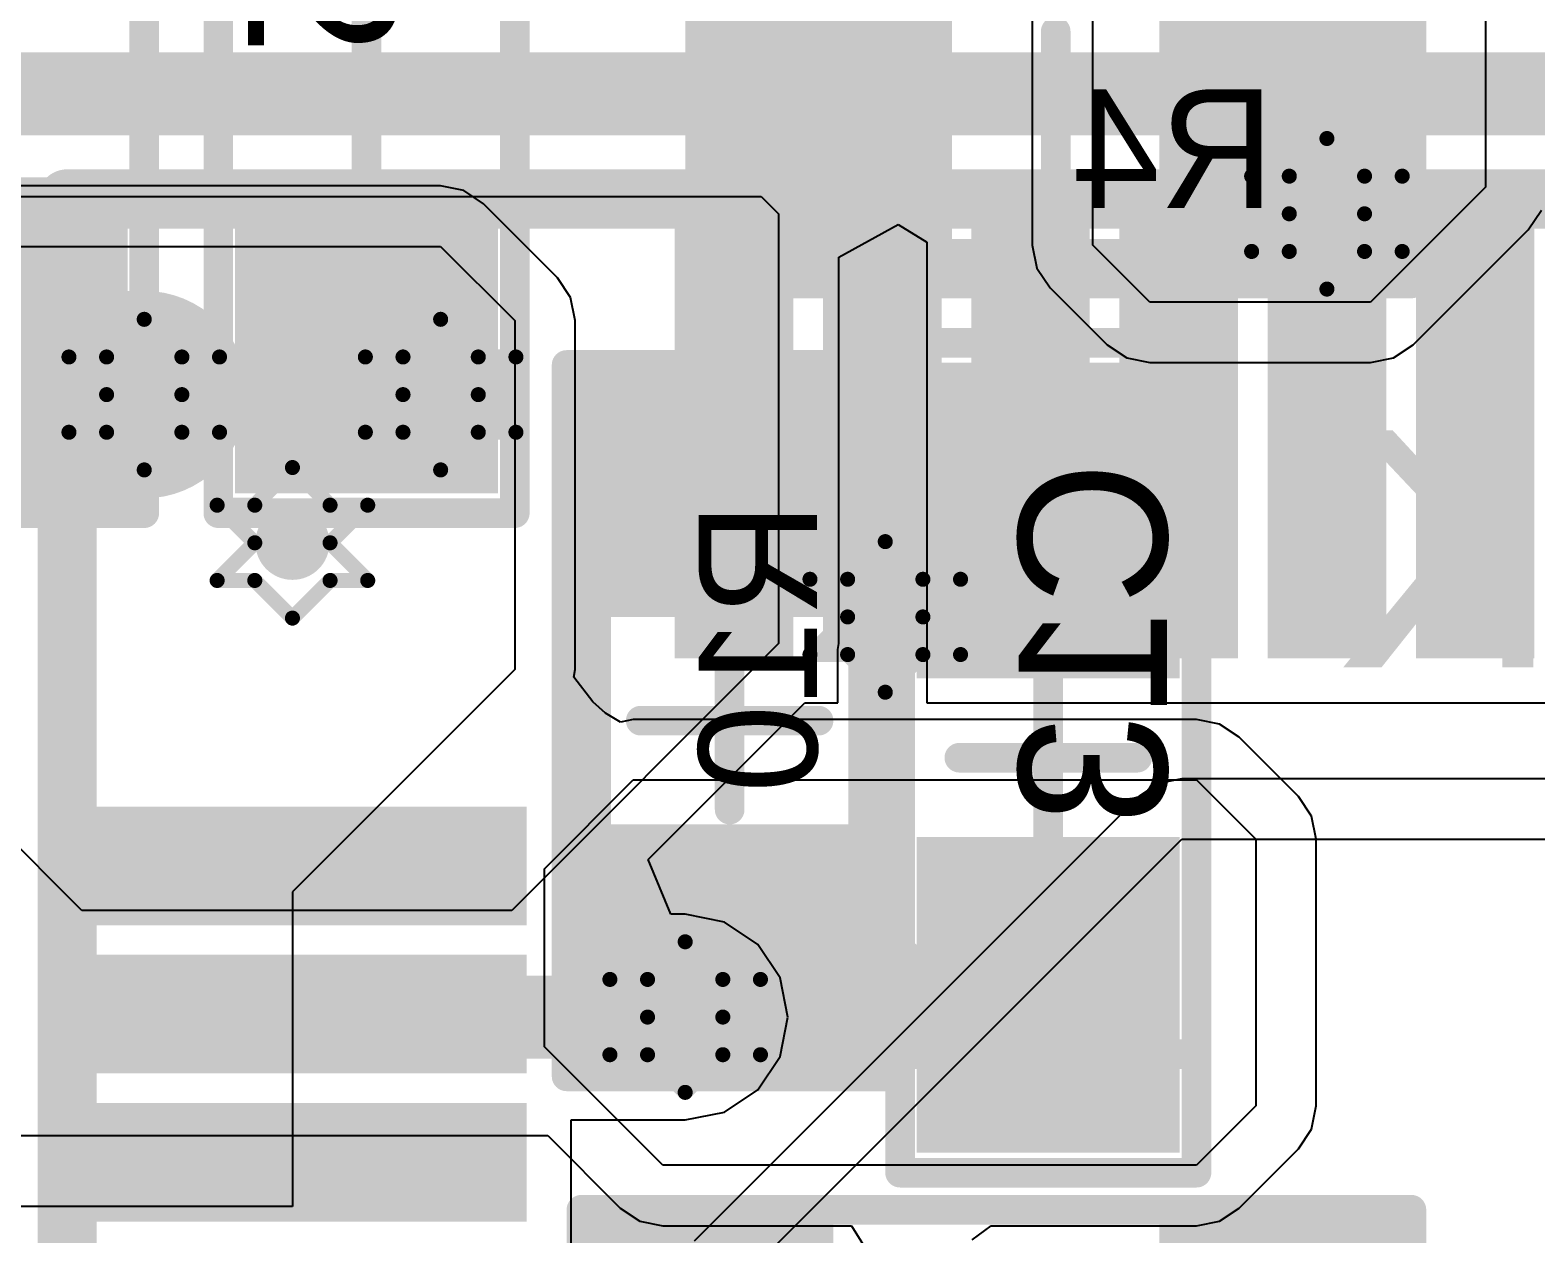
# Model space of a CAD drawing. Header units: millimetres. Extents: x -1.1 to 43.9, y -0.6 to 15.6.
# Drawn here: x 25.37 to 30.45, y 8.17 to 12.23 of the extents above; entities that cross this region are included whole.
import ezdxf

# ---------------------------------------------------------------- set-up
doc = ezdxf.new("R2010")
doc.units = ezdxf.units.MM
for name, color, linetype in [('BottomLayer', 5, 'Continuous'), ('BottomOverlay', 54, 'Continuous'), ('BottomPaste', 16, 'Continuous'), ('BottomSolder', 6, 'Continuous'), ('DrillDrawing', 1, 'Continuous'), ('Mechanical2', 216, 'Continuous'), ('Mechanical3', 76, 'Continuous'), ('Mechanical4', 56, 'Continuous'), ('Mechanical5', 56, 'Continuous'), ('Mechanical6', 56, 'Continuous'), ('Mechanical7', 56, 'Continuous'), ('TopLayer', 1, 'Continuous'), ('TopOverlay', 2, 'Continuous'), ('TopPaste', 8, 'Continuous'), ('TopSolder', 216, 'Continuous'), ('ViaHoleLayer', 16, 'Continuous')]:
    doc.layers.add(name, color=color, linetype=linetype)
doc.styles.add('Arial', font='', dxfattribs={"height": 0.2})
doc.styles.get('Arial').set_extended_font_data('Arial')

# ---------------------------------------------------------------- blocks, each defined once
blk = doc.blocks.new('LQFP48_STM_53')
at = {"layer": 'TopLayer'}
for points in [[(-2.9, 4.95), (-2.6, 4.95), (-2.6, 3.5), (-2.9, 3.5)], [(-2.4, 4.95), (-2.1, 4.95), (-2.1, 3.5), (-2.4, 3.5)], [(-1.9, 4.95), (-1.6, 4.95), (-1.6, 3.5), (-1.9, 3.5)], [(-1.4, 4.95), (-1.1, 4.95), (-1.1, 3.5), (-1.4, 3.5)], [(-0.9, 4.95), (-0.6, 4.95), (-0.6, 3.5), (-0.9, 3.5)], [(-0.4, 4.95), (-0.1, 4.95), (-0.1, 3.5), (-0.4, 3.5)], [(-4.95, 2.6), (-4.95, 2.9), (-3.5, 2.9), (-3.5, 2.6)], [(-4.95, 2.1), (-4.95, 2.4), (-3.5, 2.4), (-3.5, 2.1)], [(-4.95, 1.6), (-4.95, 1.9), (-3.5, 1.9), (-3.5, 1.6)]]:
    blk.add_hatch(color=1, dxfattribs=at).paths.add_polyline_path(points)
at = {"layer": 'TopPaste'}
for points in [[(-2.9, 4.95), (-2.6, 4.95), (-2.6, 3.5), (-2.9, 3.5)], [(-2.4, 4.95), (-2.1, 4.95), (-2.1, 3.5), (-2.4, 3.5)], [(-1.9, 4.95), (-1.6, 4.95), (-1.6, 3.5), (-1.9, 3.5)], [(-1.4, 4.95), (-1.1, 4.95), (-1.1, 3.5), (-1.4, 3.5)], [(-0.9, 4.95), (-0.6, 4.95), (-0.6, 3.5), (-0.9, 3.5)], [(-0.4, 4.95), (-0.1, 4.95), (-0.1, 3.5), (-0.4, 3.5)], [(-4.95, 2.6), (-4.95, 2.9), (-3.5, 2.9), (-3.5, 2.6)], [(-4.95, 2.1), (-4.95, 2.4), (-3.5, 2.4), (-3.5, 2.1)], [(-4.95, 1.6), (-4.95, 1.9), (-3.5, 1.9), (-3.5, 1.6)]]:
    blk.add_hatch(color=8, dxfattribs=at).paths.add_polyline_path(points)
at = {"layer": 'TopSolder'}
for points in [[(-2.95, 5), (-2.55, 5), (-2.55, 3.45), (-2.95, 3.45)], [(-2.45, 5), (-2.05, 5), (-2.05, 3.45), (-2.45, 3.45)], [(-1.95, 5), (-1.55, 5), (-1.55, 3.45), (-1.95, 3.45)], [(-1.45, 5), (-1.05, 5), (-1.05, 3.45), (-1.45, 3.45)], [(-0.95, 5), (-0.55, 5), (-0.55, 3.45), (-0.95, 3.45)], [(-0.45, 5), (-0.05, 5), (-0.05, 3.45), (-0.45, 3.45)], [(-5, 2.55), (-5, 2.95), (-3.45, 2.95), (-3.45, 2.55)], [(-5, 2.05), (-5, 2.45), (-3.45, 2.45), (-3.45, 2.05)], [(-5, 1.55), (-5, 1.95), (-3.45, 1.95), (-3.45, 1.55)]]:
    blk.add_hatch(color=216, dxfattribs=at).paths.add_polyline_path(points)
at = {"layer": 'Mechanical4', "const_width": 0.2}
for points in [[(-5, 5), (5, 5)], [(-5, -5), (-5, 5)]]:
    blk.add_lwpolyline(points, dxfattribs=at)
at = {"layer": 'Mechanical4', "const_width": 0.1}
blk.add_lwpolyline([(-5.05, 5, 1), (-4.95, 5, 1)], format="xyb", close=True, dxfattribs=at)
blk.add_lwpolyline([(-5.05, 5, 1), (-4.95, 5, 1)], format="xyb", close=True, dxfattribs=at)
at = {"layer": 'Mechanical6', "const_width": 0.2}
for points in [[(-5, 5), (5, 5)], [(-5, -5), (-5, 5)]]:
    blk.add_lwpolyline(points, dxfattribs=at)
at = {"layer": 'Mechanical6', "const_width": 0.1}
blk.add_lwpolyline([(-5.05, 5, 1), (-4.95, 5, 1)], format="xyb", close=True, dxfattribs=at)
blk.add_lwpolyline([(-5.05, 5, 1), (-4.95, 5, 1)], format="xyb", close=True, dxfattribs=at)
at = {"layer": 'TopOverlay'}
for points, const_width in [([(-2.161, 2.286, 1), (-2.411, 2.286, 1)], 0.25), ([(-2.4735, 2.286, 1), (-2.3485, 2.286, 1)], 0.125), ([(-2.2235, 2.286, 1), (-2.0985, 2.286, 1)], 0.125)]:
    blk.add_lwpolyline(points, format="xyb", close=True, dxfattribs=dict(at, const_width=const_width))
blk = doc.blocks.new('RES_0603_B_65')
at = {"layer": 'BottomLayer'}
for points in [[(-1.1, 0.45), (-0.4, 0.45), (-0.4, -0.45), (-1.1, -0.45)], [(0.4, 0.45), (1.1, 0.45), (1.1, -0.45), (0.4, -0.45)]]:
    blk.add_hatch(color=5, dxfattribs=at).paths.add_polyline_path(points)
at = {"layer": 'BottomPaste'}
for points in [[(-1.1, 0.45), (-0.4, 0.45), (-0.4, -0.45), (-1.1, -0.45)], [(0.4, 0.45), (1.1, 0.45), (1.1, -0.45), (0.4, -0.45)]]:
    blk.add_hatch(color=16, dxfattribs=at).paths.add_polyline_path(points)
at = {"layer": 'BottomSolder'}
for points in [[(-1.15, 0.5), (-0.35, 0.5), (-0.35, -0.5), (-1.15, -0.5)], [(0.35, 0.5), (1.15, 0.5), (1.15, -0.5), (0.35, -0.5)]]:
    blk.add_hatch(color=6, dxfattribs=at).paths.add_polyline_path(points)
at = {"layer": 'Mechanical3', "const_width": 0.1}
for points in [[(0.9, 0.45), (-0.8, 0.45)], [(-0.8, -0.45), (-0.8, 0.45)], [(0.9, -0.45), (0.9, 0.45)], [(0.9, -0.45), (-0.8, -0.45)]]:
    blk.add_lwpolyline(points, dxfattribs=at)
at = {"layer": 'Mechanical3', "const_width": 0.05}
for points in [[(-0.825, 0.45, 1), (-0.775, 0.45, 1)], [(-0.825, 0.45, 1), (-0.775, 0.45, 1)], [(0.875, 0.45, 1), (0.925, 0.45, 1)], [(0.875, 0.45, 1), (0.925, 0.45, 1)], [(-0.825, -0.45, 1), (-0.775, -0.45, 1)], [(-0.825, -0.45, 1), (-0.775, -0.45, 1)], [(0.875, -0.45, 1), (0.925, -0.45, 1)], [(0.875, -0.45, 1), (0.925, -0.45, 1)]]:
    blk.add_lwpolyline(points, format="xyb", close=True, dxfattribs=at)
at = {"layer": 'Mechanical5', "const_width": 0.1}
for points in [[(-1.2, -0.55), (-1.2, 0.55)], [(1.2, 0.55), (-1.2, 0.55)], [(1.2, -0.55), (1.2, 0.55)], [(0, -0.3), (0, 0.3)], [(0.3, 0), (-0.3, 0)], [(1.2, -0.55), (-1.2, -0.55)]]:
    blk.add_lwpolyline(points, dxfattribs=at)
at = {"layer": 'Mechanical5', "const_width": 0.05}
for points in [[(-1.225, 0.55, 1), (-1.175, 0.55, 1)], [(-1.225, 0.55, 1), (-1.175, 0.55, 1)], [(1.175, 0.55, 1), (1.225, 0.55, 1)], [(1.175, 0.55, 1), (1.225, 0.55, 1)], [(-0.025, 0.3, 1), (0.025, 0.3, 1)], [(-0.325, 0, 1), (-0.275, 0, 1)], [(0.275, 0, 1), (0.325, 0, 1)], [(-0.025, -0.3, 1), (0.025, -0.3, 1)], [(-1.225, -0.55, 1), (-1.175, -0.55, 1)], [(-1.225, -0.55, 1), (-1.175, -0.55, 1)], [(1.175, -0.55, 1), (1.225, -0.55, 1)], [(1.175, -0.55, 1), (1.225, -0.55, 1)]]:
    blk.add_lwpolyline(points, format="xyb", close=True, dxfattribs=at)
at = {"layer": 'Mechanical7', "const_width": 0.1}
for points in [[(-1.2, -0.55), (-1.2, 0.55)], [(1.2, 0.55), (-1.2, 0.55)], [(1.2, -0.55), (1.2, 0.55)], [(1.2, -0.55), (-1.2, -0.55)]]:
    blk.add_lwpolyline(points, dxfattribs=at)
at = {"layer": 'Mechanical7', "const_width": 0.05}
for points in [[(-1.225, 0.55, 1), (-1.175, 0.55, 1)], [(-1.225, 0.55, 1), (-1.175, 0.55, 1)], [(1.175, 0.55, 1), (1.225, 0.55, 1)], [(1.175, 0.55, 1), (1.225, 0.55, 1)], [(-1.225, -0.55, 1), (-1.175, -0.55, 1)], [(-1.225, -0.55, 1), (-1.175, -0.55, 1)], [(1.175, -0.55, 1), (1.225, -0.55, 1)], [(1.175, -0.55, 1), (1.225, -0.55, 1)]]:
    blk.add_lwpolyline(points, format="xyb", close=True, dxfattribs=at)
at = {"layer": 'Mechanical7', "text_generation_flag": 2}
blk.add_text('R10', height=0.4, rotation=-180, dxfattribs=at).set_placement((-0.7373, 0.2951))
blk = doc.blocks.new('RES_0603_B_71')
at = {"layer": 'BottomLayer'}
for points in [[(-1.1, 0.45), (-0.4, 0.45), (-0.4, -0.45), (-1.1, -0.45)], [(0.4, 0.45), (1.1, 0.45), (1.1, -0.45), (0.4, -0.45)]]:
    blk.add_hatch(color=5, dxfattribs=at).paths.add_polyline_path(points)
at = {"layer": 'BottomPaste'}
for points in [[(-1.1, 0.45), (-0.4, 0.45), (-0.4, -0.45), (-1.1, -0.45)], [(0.4, 0.45), (1.1, 0.45), (1.1, -0.45), (0.4, -0.45)]]:
    blk.add_hatch(color=16, dxfattribs=at).paths.add_polyline_path(points)
at = {"layer": 'BottomSolder'}
for points in [[(-1.15, 0.5), (-0.35, 0.5), (-0.35, -0.5), (-1.15, -0.5)], [(0.35, 0.5), (1.15, 0.5), (1.15, -0.5), (0.35, -0.5)]]:
    blk.add_hatch(color=6, dxfattribs=at).paths.add_polyline_path(points)
at = {"layer": 'Mechanical3', "const_width": 0.1}
for points in [[(0.9, 0.45), (-0.8, 0.45)], [(-0.8, 0.45), (-0.8, -0.45)], [(0.9, 0.45), (0.9, -0.45)], [(0.9, -0.45), (-0.8, -0.45)]]:
    blk.add_lwpolyline(points, dxfattribs=at)
at = {"layer": 'Mechanical3', "const_width": 0.05}
for points in [[(-0.825, 0.45, 1), (-0.775, 0.45, 1)], [(-0.825, 0.45, 1), (-0.775, 0.45, 1)], [(0.875, 0.45, 1), (0.925, 0.45, 1)], [(0.875, 0.45, 1), (0.925, 0.45, 1)], [(-0.825, -0.45, 1), (-0.775, -0.45, 1)], [(-0.825, -0.45, 1), (-0.775, -0.45, 1)], [(0.875, -0.45, 1), (0.925, -0.45, 1)], [(0.875, -0.45, 1), (0.925, -0.45, 1)]]:
    blk.add_lwpolyline(points, format="xyb", close=True, dxfattribs=at)
at = {"layer": 'Mechanical5', "const_width": 0.1}
for points in [[(-1.2, 0.55), (-1.2, -0.55)], [(1.2, 0.55), (-1.2, 0.55)], [(1.2, 0.55), (1.2, -0.55)], [(0, 0.3), (0, -0.3)], [(0.3, 0), (-0.3, 0)], [(1.2, -0.55), (-1.2, -0.55)]]:
    blk.add_lwpolyline(points, dxfattribs=at)
at = {"layer": 'Mechanical5', "const_width": 0.05}
for points in [[(-1.225, 0.55, 1), (-1.175, 0.55, 1)], [(-1.225, 0.55, 1), (-1.175, 0.55, 1)], [(1.175, 0.55, 1), (1.225, 0.55, 1)], [(1.175, 0.55, 1), (1.225, 0.55, 1)], [(-0.025, 0.3, 1), (0.025, 0.3, 1)], [(-0.325, 0, 1), (-0.275, 0, 1)], [(0.275, 0, 1), (0.325, 0, 1)], [(-0.025, -0.3, 1), (0.025, -0.3, 1)], [(-1.225, -0.55, 1), (-1.175, -0.55, 1)], [(-1.225, -0.55, 1), (-1.175, -0.55, 1)], [(1.175, -0.55, 1), (1.225, -0.55, 1)], [(1.175, -0.55, 1), (1.225, -0.55, 1)]]:
    blk.add_lwpolyline(points, format="xyb", close=True, dxfattribs=at)
at = {"layer": 'Mechanical7', "const_width": 0.1}
for points in [[(-1.2, 0.55), (-1.2, -0.55)], [(1.2, 0.55), (-1.2, 0.55)], [(1.2, 0.55), (1.2, -0.55)], [(1.2, -0.55), (-1.2, -0.55)]]:
    blk.add_lwpolyline(points, dxfattribs=at)
at = {"layer": 'Mechanical7', "const_width": 0.05}
for points in [[(-1.225, 0.55, 1), (-1.175, 0.55, 1)], [(-1.225, 0.55, 1), (-1.175, 0.55, 1)], [(1.175, 0.55, 1), (1.225, 0.55, 1)], [(1.175, 0.55, 1), (1.225, 0.55, 1)], [(-1.225, -0.55, 1), (-1.175, -0.55, 1)], [(-1.225, -0.55, 1), (-1.175, -0.55, 1)], [(1.175, -0.55, 1), (1.225, -0.55, 1)], [(1.175, -0.55, 1), (1.225, -0.55, 1)]]:
    blk.add_lwpolyline(points, format="xyb", close=True, dxfattribs=at)
at = {"layer": 'Mechanical7', "text_generation_flag": 2}
blk.add_text('R4', height=0.4, rotation=180, dxfattribs=at).set_placement((-0.7373, 0.2951))
blk = doc.blocks.new('CAP_0603_B_84')
at = {"layer": 'BottomLayer'}
for points in [[(-1.2827, -0.3937), (-1.2827, 0.3937), (-0.3175, 0.3937), (-0.3175, -0.3937)], [(0.3175, -0.3937), (0.3175, 0.3937), (1.2827, 0.3937), (1.2827, -0.3937)]]:
    blk.add_hatch(color=5, dxfattribs=at).paths.add_polyline_path(points)
at = {"layer": 'BottomPaste'}
for points in [[(-1.2827, -0.3937), (-1.2827, 0.3937), (-0.3175, 0.3937), (-0.3175, -0.3937)], [(0.3175, -0.3937), (0.3175, 0.3937), (1.2827, 0.3937), (1.2827, -0.3937)]]:
    blk.add_hatch(color=16, dxfattribs=at).paths.add_polyline_path(points)
at = {"layer": 'BottomSolder'}
for points in [[(-1.3327, -0.4437), (-1.3327, 0.4437), (-0.2675, 0.4437), (-0.2675, -0.4437)], [(0.2675, -0.4437), (0.2675, 0.4437), (1.3327, 0.4437), (1.3327, -0.4437)]]:
    blk.add_hatch(color=6, dxfattribs=at).paths.add_polyline_path(points)
at = {"layer": 'Mechanical3', "const_width": 0.1}
for points in [[(-1, -0.5), (-1, 0.5)], [(1, 0.5), (-1, 0.5)], [(1, -0.5), (1, 0.5)], [(1, -0.5), (-1, -0.5)]]:
    blk.add_lwpolyline(points, dxfattribs=at)
at = {"layer": 'Mechanical3', "const_width": 0.05}
for points in [[(-1.025, 0.5, 1), (-0.975, 0.5, 1)], [(-1.025, 0.5, 1), (-0.975, 0.5, 1)], [(0.975, 0.5, 1), (1.025, 0.5, 1)], [(0.975, 0.5, 1), (1.025, 0.5, 1)], [(-1.025, -0.5, 1), (-0.975, -0.5, 1)], [(-1.025, -0.5, 1), (-0.975, -0.5, 1)], [(0.975, -0.5, 1), (1.025, -0.5, 1)], [(0.975, -0.5, 1), (1.025, -0.5, 1)]]:
    blk.add_lwpolyline(points, format="xyb", close=True, dxfattribs=at)
at = {"layer": 'Mechanical5', "const_width": 0.1}
for points in [[(1.4, 0.5), (-1.4, 0.5)], [(-1.4, -0.5), (-1.4, 0.5)], [(1.4, -0.5), (1.4, 0.5)], [(0, -0.3), (0, 0.3)], [(0.3, 0), (-0.3, 0)], [(1.4, -0.5), (-1.4, -0.5)]]:
    blk.add_lwpolyline(points, dxfattribs=at)
at = {"layer": 'Mechanical5', "const_width": 0.05}
for points in [[(-1.425, 0.5, 1), (-1.375, 0.5, 1)], [(-1.425, 0.5, 1), (-1.375, 0.5, 1)], [(1.375, 0.5, 1), (1.425, 0.5, 1)], [(1.375, 0.5, 1), (1.425, 0.5, 1)], [(-0.025, 0.3, 1), (0.025, 0.3, 1)], [(-0.325, 0, 1), (-0.275, 0, 1)], [(0.275, 0, 1), (0.325, 0, 1)], [(-0.025, -0.3, 1), (0.025, -0.3, 1)], [(-1.425, -0.5, 1), (-1.375, -0.5, 1)], [(-1.425, -0.5, 1), (-1.375, -0.5, 1)], [(1.375, -0.5, 1), (1.425, -0.5, 1)], [(1.375, -0.5, 1), (1.425, -0.5, 1)]]:
    blk.add_lwpolyline(points, format="xyb", close=True, dxfattribs=at)
at = {"layer": 'Mechanical7', "const_width": 0.1}
for points in [[(1.4, 0.5), (-1.4, 0.5)], [(-1.4, -0.5), (-1.4, 0.5)], [(1.4, -0.5), (1.4, 0.5)], [(1.4, -0.5), (-1.4, -0.5)]]:
    blk.add_lwpolyline(points, dxfattribs=at)
at = {"layer": 'Mechanical7', "const_width": 0.05}
for points in [[(-1.425, 0.5, 1), (-1.375, 0.5, 1)], [(-1.425, 0.5, 1), (-1.375, 0.5, 1)], [(1.375, 0.5, 1), (1.425, 0.5, 1)], [(1.375, 0.5, 1), (1.425, 0.5, 1)], [(-1.425, -0.5, 1), (-1.375, -0.5, 1)], [(-1.425, -0.5, 1), (-1.375, -0.5, 1)], [(1.375, -0.5, 1), (1.425, -0.5, 1)], [(1.375, -0.5, 1), (1.425, -0.5, 1)]]:
    blk.add_lwpolyline(points, format="xyb", close=True, dxfattribs=at)
at = {"layer": 'Mechanical7', "text_generation_flag": 2}
blk.add_text('C13', height=0.5, rotation=-180, dxfattribs=at).set_placement((-1, 0.4))
blk = doc.blocks.new('CAP_0805_B_90')
at = {"layer": 'BottomLayer'}
for points in [[(-0.6, 0.65), (-0.6, -0.65), (-1.3, -0.65), (-1.3, 0.65)], [(1.3, 0.65), (1.3, -0.65), (0.6, -0.65), (0.6, 0.65)]]:
    blk.add_hatch(color=5, dxfattribs=at).paths.add_polyline_path(points)
at = {"layer": 'BottomPaste'}
for points in [[(-0.6, 0.65), (-0.6, -0.65), (-1.3, -0.65), (-1.3, 0.65)], [(1.3, 0.65), (1.3, -0.65), (0.6, -0.65), (0.6, 0.65)]]:
    blk.add_hatch(color=16, dxfattribs=at).paths.add_polyline_path(points)
at = {"layer": 'BottomSolder'}
for points in [[(-0.55, 0.7), (-0.55, -0.7), (-1.35, -0.7), (-1.35, 0.7)], [(1.35, 0.7), (1.35, -0.7), (0.55, -0.7), (0.55, 0.7)]]:
    blk.add_hatch(color=6, dxfattribs=at).paths.add_polyline_path(points)
at = {"layer": 'Mechanical3', "const_width": 0.1}
for points in [[(-1.1, 0.7), (-1.1, -0.7)], [(1.1, 0.7), (-1.1, 0.7)], [(1.1, 0.7), (1.1, -0.7)], [(1.1, -0.7), (-1.1, -0.7)]]:
    blk.add_lwpolyline(points, dxfattribs=at)
at = {"layer": 'Mechanical3', "const_width": 0.05}
for points in [[(-1.125, 0.7, 1), (-1.075, 0.7, 1)], [(-1.125, 0.7, 1), (-1.075, 0.7, 1)], [(1.075, 0.7, 1), (1.125, 0.7, 1)], [(1.075, 0.7, 1), (1.125, 0.7, 1)], [(-1.125, -0.7, 1), (-1.075, -0.7, 1)], [(-1.125, -0.7, 1), (-1.075, -0.7, 1)], [(1.075, -0.7, 1), (1.125, -0.7, 1)], [(1.075, -0.7, 1), (1.125, -0.7, 1)]]:
    blk.add_lwpolyline(points, format="xyb", close=True, dxfattribs=at)
at = {"layer": 'Mechanical5', "const_width": 0.1}
for points in [[(1.4, 0.7), (-1.4, 0.7)], [(-1.4, 0.7), (-1.4, -0.7)], [(1.4, 0.7), (1.4, -0.7)], [(0, 0.3), (0, -0.3)], [(0.3, 0), (-0.3, 0)], [(1.4, -0.7), (-1.4, -0.7)]]:
    blk.add_lwpolyline(points, dxfattribs=at)
at = {"layer": 'Mechanical5', "const_width": 0.05}
for points in [[(-1.425, 0.7, 1), (-1.375, 0.7, 1)], [(-1.425, 0.7, 1), (-1.375, 0.7, 1)], [(1.375, 0.7, 1), (1.425, 0.7, 1)], [(1.375, 0.7, 1), (1.425, 0.7, 1)], [(-0.025, 0.3, 1), (0.025, 0.3, 1)], [(-0.325, 0, 1), (-0.275, 0, 1)], [(0.275, 0, 1), (0.325, 0, 1)], [(-0.025, -0.3, 1), (0.025, -0.3, 1)], [(-1.425, -0.7, 1), (-1.375, -0.7, 1)], [(-1.425, -0.7, 1), (-1.375, -0.7, 1)], [(1.375, -0.7, 1), (1.425, -0.7, 1)], [(1.375, -0.7, 1), (1.425, -0.7, 1)]]:
    blk.add_lwpolyline(points, format="xyb", close=True, dxfattribs=at)
at = {"layer": 'Mechanical7', "const_width": 0.1}
for points in [[(1.4, 0.7), (-1.4, 0.7)], [(-1.4, 0.7), (-1.4, -0.7)], [(1.4, 0.7), (1.4, -0.7)], [(1.4, -0.7), (-1.4, -0.7)]]:
    blk.add_lwpolyline(points, dxfattribs=at)
at = {"layer": 'Mechanical7', "const_width": 0.05}
for points in [[(-1.425, 0.7, 1), (-1.375, 0.7, 1)], [(-1.425, 0.7, 1), (-1.375, 0.7, 1)], [(1.375, 0.7, 1), (1.425, 0.7, 1)], [(1.375, 0.7, 1), (1.425, 0.7, 1)], [(-1.425, -0.7, 1), (-1.375, -0.7, 1)], [(-1.425, -0.7, 1), (-1.375, -0.7, 1)], [(1.375, -0.7, 1), (1.425, -0.7, 1)], [(1.375, -0.7, 1), (1.425, -0.7, 1)]]:
    blk.add_lwpolyline(points, format="xyb", close=True, dxfattribs=at)
at = {"layer": 'Mechanical7', "text_generation_flag": 2}
blk.add_text('C7', height=0.7, rotation=180, dxfattribs=at).set_placement((-1.35, 2.575))
blk = doc.blocks.new('CAP_0603_95')
at = {"layer": 'TopLayer'}
for points in [[(-0.3175, 0.3937), (-0.3175, -0.3937), (-1.2827, -0.3937), (-1.2827, 0.3937)], [(1.2827, 0.3937), (1.2827, -0.3937), (0.3175, -0.3937), (0.3175, 0.3937)]]:
    blk.add_hatch(color=1, dxfattribs=at).paths.add_polyline_path(points)
at = {"layer": 'TopPaste'}
for points in [[(-0.3175, 0.3937), (-0.3175, -0.3937), (-1.2827, -0.3937), (-1.2827, 0.3937)], [(1.2827, 0.3937), (1.2827, -0.3937), (0.3175, -0.3937), (0.3175, 0.3937)]]:
    blk.add_hatch(color=8, dxfattribs=at).paths.add_polyline_path(points)
at = {"layer": 'TopSolder'}
for points in [[(-0.2675, 0.4437), (-0.2675, -0.4437), (-1.3327, -0.4437), (-1.3327, 0.4437)], [(1.3327, 0.4437), (1.3327, -0.4437), (0.2675, -0.4437), (0.2675, 0.4437)]]:
    blk.add_hatch(color=216, dxfattribs=at).paths.add_polyline_path(points)
at = {"layer": 'Mechanical2', "const_width": 0.1}
for points in [[(-1, -0.5), (-1, 0.5)], [(1, 0.5), (-1, 0.5)], [(1, -0.5), (1, 0.5)], [(1, -0.5), (-1, -0.5)]]:
    blk.add_lwpolyline(points, dxfattribs=at)
at = {"layer": 'Mechanical2', "const_width": 0.05}
for points in [[(-1.025, 0.5, 1), (-0.975, 0.5, 1)], [(-1.025, 0.5, 1), (-0.975, 0.5, 1)], [(0.975, 0.5, 1), (1.025, 0.5, 1)], [(0.975, 0.5, 1), (1.025, 0.5, 1)], [(-1.025, -0.5, 1), (-0.975, -0.5, 1)], [(-1.025, -0.5, 1), (-0.975, -0.5, 1)], [(0.975, -0.5, 1), (1.025, -0.5, 1)], [(0.975, -0.5, 1), (1.025, -0.5, 1)]]:
    blk.add_lwpolyline(points, format="xyb", close=True, dxfattribs=at)
at = {"layer": 'Mechanical4', "const_width": 0.1}
for points in [[(1.4, 0.5), (-1.4, 0.5)], [(-1.4, -0.5), (-1.4, 0.5)], [(1.4, -0.5), (1.4, 0.5)], [(0, -0.3), (0, 0.3)], [(0.3, 0), (-0.3, 0)], [(1.4, -0.5), (-1.4, -0.5)]]:
    blk.add_lwpolyline(points, dxfattribs=at)
at = {"layer": 'Mechanical4', "const_width": 0.05}
for points in [[(-1.425, 0.5, 1), (-1.375, 0.5, 1)], [(-1.425, 0.5, 1), (-1.375, 0.5, 1)], [(1.375, 0.5, 1), (1.425, 0.5, 1)], [(1.375, 0.5, 1), (1.425, 0.5, 1)], [(-0.025, 0.3, 1), (0.025, 0.3, 1)], [(-0.325, 0, 1), (-0.275, 0, 1)], [(0.275, 0, 1), (0.325, 0, 1)], [(-0.025, -0.3, 1), (0.025, -0.3, 1)], [(-1.425, -0.5, 1), (-1.375, -0.5, 1)], [(-1.425, -0.5, 1), (-1.375, -0.5, 1)], [(1.375, -0.5, 1), (1.425, -0.5, 1)], [(1.375, -0.5, 1), (1.425, -0.5, 1)]]:
    blk.add_lwpolyline(points, format="xyb", close=True, dxfattribs=at)
at = {"layer": 'Mechanical6', "const_width": 0.1}
for points in [[(1.4, 0.5), (-1.4, 0.5)], [(-1.4, -0.5), (-1.4, 0.5)], [(1.4, -0.5), (1.4, 0.5)], [(1.4, -0.5), (-1.4, -0.5)]]:
    blk.add_lwpolyline(points, dxfattribs=at)
at = {"layer": 'Mechanical6', "const_width": 0.05}
for points in [[(-1.425, 0.5, 1), (-1.375, 0.5, 1)], [(-1.425, 0.5, 1), (-1.375, 0.5, 1)], [(1.375, 0.5, 1), (1.425, 0.5, 1)], [(1.375, 0.5, 1), (1.425, 0.5, 1)], [(-1.425, -0.5, 1), (-1.375, -0.5, 1)], [(-1.425, -0.5, 1), (-1.375, -0.5, 1)], [(1.375, -0.5, 1), (1.425, -0.5, 1)], [(1.375, -0.5, 1), (1.425, -0.5, 1)]]:
    blk.add_lwpolyline(points, format="xyb", close=True, dxfattribs=at)
at = {"layer": 'Mechanical6'}
blk.add_text('C2', height=0.5, dxfattribs=at).set_placement((-1, -0.4))
blk = doc.blocks.new('CAP_0603_96')
at = {"layer": 'TopLayer'}
for points in [[(-0.3175, 0.3937), (-0.3175, -0.3937), (-1.2827, -0.3937), (-1.2827, 0.3937)], [(1.2827, 0.3937), (1.2827, -0.3937), (0.3175, -0.3937), (0.3175, 0.3937)]]:
    blk.add_hatch(color=1, dxfattribs=at).paths.add_polyline_path(points)
at = {"layer": 'TopPaste'}
for points in [[(-0.3175, 0.3937), (-0.3175, -0.3937), (-1.2827, -0.3937), (-1.2827, 0.3937)], [(1.2827, 0.3937), (1.2827, -0.3937), (0.3175, -0.3937), (0.3175, 0.3937)]]:
    blk.add_hatch(color=8, dxfattribs=at).paths.add_polyline_path(points)
at = {"layer": 'TopSolder'}
for points in [[(-0.2675, 0.4437), (-0.2675, -0.4437), (-1.3327, -0.4437), (-1.3327, 0.4437)], [(1.3327, 0.4437), (1.3327, -0.4437), (0.2675, -0.4437), (0.2675, 0.4437)]]:
    blk.add_hatch(color=216, dxfattribs=at).paths.add_polyline_path(points)
at = {"layer": 'Mechanical2', "const_width": 0.1}
for points in [[(-1, -0.5), (-1, 0.5)], [(1, 0.5), (-1, 0.5)], [(1, -0.5), (1, 0.5)], [(1, -0.5), (-1, -0.5)]]:
    blk.add_lwpolyline(points, dxfattribs=at)
at = {"layer": 'Mechanical2', "const_width": 0.05}
for points in [[(-1.025, 0.5, 1), (-0.975, 0.5, 1)], [(-1.025, 0.5, 1), (-0.975, 0.5, 1)], [(0.975, 0.5, 1), (1.025, 0.5, 1)], [(0.975, 0.5, 1), (1.025, 0.5, 1)], [(-1.025, -0.5, 1), (-0.975, -0.5, 1)], [(-1.025, -0.5, 1), (-0.975, -0.5, 1)], [(0.975, -0.5, 1), (1.025, -0.5, 1)], [(0.975, -0.5, 1), (1.025, -0.5, 1)]]:
    blk.add_lwpolyline(points, format="xyb", close=True, dxfattribs=at)
at = {"layer": 'Mechanical4', "const_width": 0.1}
for points in [[(1.4, 0.5), (-1.4, 0.5)], [(-1.4, -0.5), (-1.4, 0.5)], [(1.4, -0.5), (1.4, 0.5)], [(0, -0.3), (0, 0.3)], [(0.3, 0), (-0.3, 0)], [(1.4, -0.5), (-1.4, -0.5)]]:
    blk.add_lwpolyline(points, dxfattribs=at)
at = {"layer": 'Mechanical4', "const_width": 0.05}
for points in [[(-1.425, 0.5, 1), (-1.375, 0.5, 1)], [(-1.425, 0.5, 1), (-1.375, 0.5, 1)], [(1.375, 0.5, 1), (1.425, 0.5, 1)], [(1.375, 0.5, 1), (1.425, 0.5, 1)], [(-0.025, 0.3, 1), (0.025, 0.3, 1)], [(-0.325, 0, 1), (-0.275, 0, 1)], [(0.275, 0, 1), (0.325, 0, 1)], [(-0.025, -0.3, 1), (0.025, -0.3, 1)], [(-1.425, -0.5, 1), (-1.375, -0.5, 1)], [(-1.425, -0.5, 1), (-1.375, -0.5, 1)], [(1.375, -0.5, 1), (1.425, -0.5, 1)], [(1.375, -0.5, 1), (1.425, -0.5, 1)]]:
    blk.add_lwpolyline(points, format="xyb", close=True, dxfattribs=at)
at = {"layer": 'Mechanical6', "const_width": 0.1}
for points in [[(1.4, 0.5), (-1.4, 0.5)], [(-1.4, -0.5), (-1.4, 0.5)], [(1.4, -0.5), (1.4, 0.5)], [(1.4, -0.5), (-1.4, -0.5)]]:
    blk.add_lwpolyline(points, dxfattribs=at)
at = {"layer": 'Mechanical6', "const_width": 0.05}
for points in [[(-1.425, 0.5, 1), (-1.375, 0.5, 1)], [(-1.425, 0.5, 1), (-1.375, 0.5, 1)], [(1.375, 0.5, 1), (1.425, 0.5, 1)], [(1.375, 0.5, 1), (1.425, 0.5, 1)], [(-1.425, -0.5, 1), (-1.375, -0.5, 1)], [(-1.425, -0.5, 1), (-1.375, -0.5, 1)], [(1.375, -0.5, 1), (1.425, -0.5, 1)], [(1.375, -0.5, 1), (1.425, -0.5, 1)]]:
    blk.add_lwpolyline(points, format="xyb", close=True, dxfattribs=at)
at = {"layer": 'Mechanical6'}
blk.add_text('C1', height=0.5, dxfattribs=at).set_placement((-1, -0.4))

msp = doc.modelspace()

# ---------------------------------------------------------------- hatches: boundary and pattern name
at = {"layer": 'BottomLayer'}
h = msp.add_hatch(color=5, dxfattribs=at)
edge = h.paths.add_edge_path()
edge.add_arc((29.74, 11.61), 0.125, 0, 360)
h = msp.add_hatch(color=5, dxfattribs=at)
edge = h.paths.add_edge_path()
edge.add_arc((25.75, 11), 0.125, 0, 360)
h = msp.add_hatch(color=5, dxfattribs=at)
edge = h.paths.add_edge_path()
edge.add_arc((26.75, 11), 0.125, 0, 360)
h = msp.add_hatch(color=5, dxfattribs=at)
edge = h.paths.add_edge_path()
edge.add_arc((26.25, 10.5), 0.125, 0, 360)
h = msp.add_hatch(color=5, dxfattribs=at)
edge = h.paths.add_edge_path()
edge.add_arc((28.25, 10.25), 0.125, 0, 360)
h = msp.add_hatch(color=5, dxfattribs=at)
edge = h.paths.add_edge_path()
edge.add_arc((27.575, 8.9), 0.125, 0, 360)
at = {"layer": 'TopLayer'}
h = msp.add_hatch(color=1, dxfattribs=at)
edge = h.paths.add_edge_path()
edge.add_arc((29.74, 11.61), 0.125, 0, 360)
h = msp.add_hatch(color=1, dxfattribs=at)
edge = h.paths.add_edge_path()
edge.add_arc((25.75, 11), 0.125, 0, 360)
h = msp.add_hatch(color=1, dxfattribs=at)
edge = h.paths.add_edge_path()
edge.add_arc((26.75, 11), 0.125, 0, 360)
h = msp.add_hatch(color=1, dxfattribs=at)
edge = h.paths.add_edge_path()
edge.add_arc((26.25, 10.5), 0.125, 0, 360)
h = msp.add_hatch(color=1, dxfattribs=at)
edge = h.paths.add_edge_path()
edge.add_arc((28.25, 10.25), 0.125, 0, 360)
h = msp.add_hatch(color=1, dxfattribs=at)
edge = h.paths.add_edge_path()
edge.add_arc((27.575, 8.9), 0.125, 0, 360)
at = {"layer": 'ViaHoleLayer'}
h = msp.add_hatch(color=16, dxfattribs=at)
edge = h.paths.add_edge_path()
edge.add_arc((29.74, 11.61), 0.075, 0, 360)
h = msp.add_hatch(color=16, dxfattribs=at)
edge = h.paths.add_edge_path()
edge.add_arc((25.75, 11), 0.075, 0, 360)
h = msp.add_hatch(color=16, dxfattribs=at)
edge = h.paths.add_edge_path()
edge.add_arc((26.75, 11), 0.075, 0, 360)
h = msp.add_hatch(color=16, dxfattribs=at)
edge = h.paths.add_edge_path()
edge.add_arc((26.25, 10.5), 0.075, 0, 360)
h = msp.add_hatch(color=16, dxfattribs=at)
edge = h.paths.add_edge_path()
edge.add_arc((28.25, 10.25), 0.075, 0, 360)
h = msp.add_hatch(color=16, dxfattribs=at)
edge = h.paths.add_edge_path()
edge.add_arc((27.575, 8.9), 0.075, 0, 360)

# ---------------------------------------------------------------- linework, layer by layer
at = {"layer": 'BottomLayer'}
for p, q in [((30.275, 12.425), (30.275, 11.7)), ((28.7461, 12.375), (28.7461, 11.5048)), ((28.95, 11.5047), (28.95, 12.375)), ((26.75, 11.7039), (25.25, 11.7039)), ((26.828, 11.6884), (26.75, 11.7039)), ((26.8942, 11.6442), (26.828, 11.6884)), ((30.275, 11.7), (29.887, 11.312)), ((27.1442, 11.3942), (26.8942, 11.6442)), ((26.8942, 11.6442), (26.8942, 11.6442)), ((30.4192, 11.5558), (30.4634, 11.622)), ((30.0312, 11.1678), (30.4192, 11.5558)), ((25.25, 11.5), (26.75, 11.5)), ((26.75, 11.5), (27, 11.25)), ((28.7461, 11.5048), (28.7461, 11.5047)), ((28.7461, 11.5047), (28.7616, 11.4267)), ((29.1428, 11.312), (28.95, 11.5047)), ((27.1884, 11.328), (27.1442, 11.3942)), ((28.7616, 11.4267), (28.8058, 11.3606)), ((28.8058, 11.3606), (28.8058, 11.3605)), ((28.8058, 11.3605), (28.9986, 11.1678)), ((27.2039, 11.25), (27.1884, 11.328)), ((29.887, 11.312), (29.1428, 11.312)), ((27, 11.25), (27, 10.0723)), ((27.2039, 10.0723), (27.2039, 11.25)), ((27.2039, 11.25), (27.2039, 11.25)), ((28.9986, 11.1678), (28.9986, 11.1678)), ((28.9986, 11.1678), (29.0647, 11.1236)), ((29.965, 11.1236), (30.0312, 11.1678)), ((30.0312, 11.1678), (30.0312, 11.1678)), ((29.0647, 11.1236), (29.1428, 11.1081)), ((29.1428, 11.1081), (29.887, 11.1081)), ((29.887, 11.1081), (29.965, 11.1236)), ((27, 10.0723), (26.25, 9.3223)), ((27.1988, 10.0466), (27.2039, 10.0723)), ((27.2633, 9.9638), (27.1988, 10.0466)), ((27.3062, 9.9253), (27.2633, 9.9638)), ((27.3571, 9.8954), (27.3062, 9.9253)), ((27.4, 9.9039), (27.3571, 9.8954)), ((29.3, 9.9039), (27.4, 9.9039)), ((29.378, 9.8884), (29.3, 9.9039)), ((29.4442, 9.8442), (29.378, 9.8884)), ((29.6442, 9.6442), (29.4442, 9.8442)), ((27.1, 9.4), (27.4, 9.7)), ((27.4, 9.7), (29.3, 9.7)), ((29.3, 9.7), (29.5, 9.5)), ((29.6884, 9.578), (29.6442, 9.6442)), ((29.7039, 9.5), (29.6884, 9.578)), ((29.5, 9.5), (29.5, 8.6)), ((29.7039, 8.6), (29.7039, 9.5)), ((27.1, 8.8), (27.1, 9.4)), ((26.25, 9.3223), (26.25, 8.2615)), ((27.5, 8.4), (27.1, 8.8)), ((29.5, 8.6), (29.3, 8.4)), ((29.6884, 8.522), (29.7039, 8.6)), ((23.75, 8.5), (27.1116, 8.5)), ((27.1116, 8.5), (27.3558, 8.2558)), ((29.6442, 8.4558), (29.6884, 8.522)), ((29.4442, 8.2558), (29.6442, 8.4558)), ((29.3, 8.4), (27.5, 8.4)), ((26.25, 8.2615), (25.0898, 8.2615)), ((27.3558, 8.2558), (27.422, 8.2116)), ((29.378, 8.2116), (29.4442, 8.2558)), ((27.422, 8.2116), (27.5, 8.1961)), ((27.5, 8.1961), (28.1364, 8.1961)), ((28.1364, 8.1961), (28.2575, 8)), ((28.5429, 8.1488), (28.6076, 8.1961)), ((28.6076, 8.1961), (29.3, 8.1961)), ((29.3, 8.1961), (29.378, 8.2116))]:
    msp.add_line(p, q, dxfattribs=at)
at = {"layer": 'BottomLayer', "const_width": 0.7}
msp.add_lwpolyline([(18.5, 11), (25.75, 11)], dxfattribs=at)
at = {"layer": 'BottomLayer', "const_width": 0.35}
msp.add_lwpolyline([(25.575, 11, 1), (25.925, 11, 1)], format="xyb", close=True, dxfattribs=at)
at = {"layer": 'DrillDrawing', "const_width": 0.0508}
for points in [[(29.613, 11.737), (29.74, 11.864)], [(29.74, 11.864), (29.867, 11.737)], [(29.486, 11.737), (29.613, 11.61)], [(29.486, 11.737), (29.613, 11.737)], [(29.867, 11.737), (29.994, 11.737)], [(29.867, 11.61), (29.994, 11.737)], [(29.486, 11.483), (29.613, 11.61)], [(29.867, 11.61), (29.994, 11.483)], [(29.486, 11.483), (29.613, 11.483)], [(29.613, 11.483), (29.74, 11.356)], [(29.74, 11.356), (29.867, 11.483)], [(29.867, 11.483), (29.994, 11.483)], [(25.623, 11.127), (25.75, 11.254)], [(25.75, 11.254), (25.877, 11.127)], [(26.623, 11.127), (26.75, 11.254)], [(26.75, 11.254), (26.877, 11.127)], [(25.496, 11.127), (25.623, 11)], [(25.496, 11.127), (25.623, 11.127)], [(25.877, 11.127), (26.004, 11.127)], [(25.877, 11), (26.004, 11.127)], [(26.496, 11.127), (26.623, 11)], [(26.496, 11.127), (26.623, 11.127)], [(26.877, 11.127), (27.004, 11.127)], [(26.877, 11), (27.004, 11.127)], [(25.496, 10.873), (25.623, 11)], [(25.877, 11), (26.004, 10.873)], [(26.496, 10.873), (26.623, 11)], [(26.877, 11), (27.004, 10.873)], [(25.496, 10.873), (25.623, 10.873)], [(25.623, 10.873), (25.75, 10.746)], [(25.75, 10.746), (25.877, 10.873)], [(25.877, 10.873), (26.004, 10.873)], [(26.496, 10.873), (26.623, 10.873)], [(26.623, 10.873), (26.75, 10.746)], [(26.75, 10.746), (26.877, 10.873)], [(26.877, 10.873), (27.004, 10.873)], [(26.123, 10.627), (26.25, 10.754)], [(26.25, 10.754), (26.377, 10.627)], [(25.996, 10.627), (26.123, 10.5)], [(25.996, 10.627), (26.123, 10.627)], [(26.377, 10.627), (26.504, 10.627)], [(26.377, 10.5), (26.504, 10.627)], [(25.996, 10.373), (26.123, 10.5)], [(26.377, 10.5), (26.504, 10.373)], [(28.123, 10.377), (28.25, 10.504)], [(28.25, 10.504), (28.377, 10.377)], [(25.996, 10.373), (26.123, 10.373)], [(26.123, 10.373), (26.25, 10.246)], [(26.25, 10.246), (26.377, 10.373)], [(26.377, 10.373), (26.504, 10.373)], [(27.996, 10.377), (28.123, 10.25)], [(27.996, 10.377), (28.123, 10.377)], [(28.377, 10.377), (28.504, 10.377)], [(28.377, 10.25), (28.504, 10.377)], [(27.996, 10.123), (28.123, 10.25)], [(28.377, 10.25), (28.504, 10.123)], [(27.996, 10.123), (28.123, 10.123)], [(28.123, 10.123), (28.25, 9.996)], [(28.25, 9.996), (28.377, 10.123)], [(28.377, 10.123), (28.504, 10.123)], [(27.448, 9.027), (27.575, 9.154)], [(27.575, 9.154), (27.702, 9.027)], [(27.321, 9.027), (27.448, 8.9)], [(27.321, 9.027), (27.448, 9.027)], [(27.702, 9.027), (27.829, 9.027)], [(27.702, 8.9), (27.829, 9.027)], [(27.321, 8.773), (27.448, 8.9)], [(27.702, 8.9), (27.829, 8.773)], [(27.321, 8.773), (27.448, 8.773)], [(27.448, 8.773), (27.575, 8.646)], [(27.575, 8.646), (27.702, 8.773)], [(27.702, 8.773), (27.829, 8.773)]]:
    msp.add_lwpolyline(points, dxfattribs=at)
at = {"layer": 'DrillDrawing', "const_width": 0.0254}
for points in [[(29.7273, 11.864, 1), (29.7527, 11.864, 1)], [(29.7273, 11.864, 1), (29.7527, 11.864, 1)], [(29.4733, 11.737, 1), (29.4987, 11.737, 1)], [(29.4733, 11.737, 1), (29.4987, 11.737, 1)], [(29.6003, 11.737, 1), (29.6257, 11.737, 1)], [(29.6003, 11.737, 1), (29.6257, 11.737, 1)], [(29.8543, 11.737, 1), (29.8797, 11.737, 1)], [(29.8543, 11.737, 1), (29.8797, 11.737, 1)], [(29.9813, 11.737, 1), (30.0067, 11.737, 1)], [(29.9813, 11.737, 1), (30.0067, 11.737, 1)], [(29.6003, 11.61, 1), (29.6257, 11.61, 1)], [(29.6003, 11.61, 1), (29.6257, 11.61, 1)], [(29.8543, 11.61, 1), (29.8797, 11.61, 1)], [(29.8543, 11.61, 1), (29.8797, 11.61, 1)], [(29.4733, 11.483, 1), (29.4987, 11.483, 1)], [(29.4733, 11.483, 1), (29.4987, 11.483, 1)], [(29.6003, 11.483, 1), (29.6257, 11.483, 1)], [(29.6003, 11.483, 1), (29.6257, 11.483, 1)], [(29.8543, 11.483, 1), (29.8797, 11.483, 1)], [(29.8543, 11.483, 1), (29.8797, 11.483, 1)], [(29.9813, 11.483, 1), (30.0067, 11.483, 1)], [(29.9813, 11.483, 1), (30.0067, 11.483, 1)], [(29.7273, 11.356, 1), (29.7527, 11.356, 1)], [(29.7273, 11.356, 1), (29.7527, 11.356, 1)], [(25.7373, 11.254, 1), (25.7627, 11.254, 1)], [(25.7373, 11.254, 1), (25.7627, 11.254, 1)], [(26.7373, 11.254, 1), (26.7627, 11.254, 1)], [(26.7373, 11.254, 1), (26.7627, 11.254, 1)], [(25.4833, 11.127, 1), (25.5087, 11.127, 1)], [(25.4833, 11.127, 1), (25.5087, 11.127, 1)], [(25.6103, 11.127, 1), (25.6357, 11.127, 1)], [(25.6103, 11.127, 1), (25.6357, 11.127, 1)], [(25.8643, 11.127, 1), (25.8897, 11.127, 1)], [(25.8643, 11.127, 1), (25.8897, 11.127, 1)], [(25.9913, 11.127, 1), (26.0167, 11.127, 1)], [(25.9913, 11.127, 1), (26.0167, 11.127, 1)], [(26.4833, 11.127, 1), (26.5087, 11.127, 1)], [(26.4833, 11.127, 1), (26.5087, 11.127, 1)], [(26.6103, 11.127, 1), (26.6357, 11.127, 1)], [(26.6103, 11.127, 1), (26.6357, 11.127, 1)], [(26.8643, 11.127, 1), (26.8897, 11.127, 1)], [(26.8643, 11.127, 1), (26.8897, 11.127, 1)], [(26.9913, 11.127, 1), (27.0167, 11.127, 1)], [(26.9913, 11.127, 1), (27.0167, 11.127, 1)], [(25.6103, 11, 1), (25.6357, 11, 1)], [(25.6103, 11, 1), (25.6357, 11, 1)], [(25.8643, 11, 1), (25.8897, 11, 1)], [(25.8643, 11, 1), (25.8897, 11, 1)], [(26.6103, 11, 1), (26.6357, 11, 1)], [(26.6103, 11, 1), (26.6357, 11, 1)], [(26.8643, 11, 1), (26.8897, 11, 1)], [(26.8643, 11, 1), (26.8897, 11, 1)], [(25.4833, 10.873, 1), (25.5087, 10.873, 1)], [(25.4833, 10.873, 1), (25.5087, 10.873, 1)], [(25.6103, 10.873, 1), (25.6357, 10.873, 1)], [(25.6103, 10.873, 1), (25.6357, 10.873, 1)], [(25.8643, 10.873, 1), (25.8897, 10.873, 1)], [(25.8643, 10.873, 1), (25.8897, 10.873, 1)], [(25.9913, 10.873, 1), (26.0167, 10.873, 1)], [(25.9913, 10.873, 1), (26.0167, 10.873, 1)], [(26.4833, 10.873, 1), (26.5087, 10.873, 1)], [(26.4833, 10.873, 1), (26.5087, 10.873, 1)], [(26.6103, 10.873, 1), (26.6357, 10.873, 1)], [(26.6103, 10.873, 1), (26.6357, 10.873, 1)], [(26.8643, 10.873, 1), (26.8897, 10.873, 1)], [(26.8643, 10.873, 1), (26.8897, 10.873, 1)], [(26.9913, 10.873, 1), (27.0167, 10.873, 1)], [(26.9913, 10.873, 1), (27.0167, 10.873, 1)], [(25.7373, 10.746, 1), (25.7627, 10.746, 1)], [(25.7373, 10.746, 1), (25.7627, 10.746, 1)], [(26.2373, 10.754, 1), (26.2627, 10.754, 1)], [(26.2373, 10.754, 1), (26.2627, 10.754, 1)], [(26.7373, 10.746, 1), (26.7627, 10.746, 1)], [(26.7373, 10.746, 1), (26.7627, 10.746, 1)], [(25.9833, 10.627, 1), (26.0087, 10.627, 1)], [(25.9833, 10.627, 1), (26.0087, 10.627, 1)], [(26.1103, 10.627, 1), (26.1357, 10.627, 1)], [(26.1103, 10.627, 1), (26.1357, 10.627, 1)], [(26.3643, 10.627, 1), (26.3897, 10.627, 1)], [(26.3643, 10.627, 1), (26.3897, 10.627, 1)], [(26.4913, 10.627, 1), (26.5167, 10.627, 1)], [(26.4913, 10.627, 1), (26.5167, 10.627, 1)], [(26.1103, 10.5, 1), (26.1357, 10.5, 1)], [(26.1103, 10.5, 1), (26.1357, 10.5, 1)], [(26.3643, 10.5, 1), (26.3897, 10.5, 1)], [(26.3643, 10.5, 1), (26.3897, 10.5, 1)], [(28.2373, 10.504, 1), (28.2627, 10.504, 1)], [(28.2373, 10.504, 1), (28.2627, 10.504, 1)], [(25.9833, 10.373, 1), (26.0087, 10.373, 1)], [(25.9833, 10.373, 1), (26.0087, 10.373, 1)], [(26.1103, 10.373, 1), (26.1357, 10.373, 1)], [(26.1103, 10.373, 1), (26.1357, 10.373, 1)], [(26.3643, 10.373, 1), (26.3897, 10.373, 1)], [(26.3643, 10.373, 1), (26.3897, 10.373, 1)], [(26.4913, 10.373, 1), (26.5167, 10.373, 1)], [(26.4913, 10.373, 1), (26.5167, 10.373, 1)], [(27.9833, 10.377, 1), (28.0087, 10.377, 1)], [(27.9833, 10.377, 1), (28.0087, 10.377, 1)], [(28.1103, 10.377, 1), (28.1357, 10.377, 1)], [(28.1103, 10.377, 1), (28.1357, 10.377, 1)], [(28.3643, 10.377, 1), (28.3897, 10.377, 1)], [(28.3643, 10.377, 1), (28.3897, 10.377, 1)], [(28.4913, 10.377, 1), (28.5167, 10.377, 1)], [(28.4913, 10.377, 1), (28.5167, 10.377, 1)], [(26.2373, 10.246, 1), (26.2627, 10.246, 1)], [(26.2373, 10.246, 1), (26.2627, 10.246, 1)], [(28.1103, 10.25, 1), (28.1357, 10.25, 1)], [(28.1103, 10.25, 1), (28.1357, 10.25, 1)], [(28.3643, 10.25, 1), (28.3897, 10.25, 1)], [(28.3643, 10.25, 1), (28.3897, 10.25, 1)], [(27.9833, 10.123, 1), (28.0087, 10.123, 1)], [(27.9833, 10.123, 1), (28.0087, 10.123, 1)], [(28.1103, 10.123, 1), (28.1357, 10.123, 1)], [(28.1103, 10.123, 1), (28.1357, 10.123, 1)], [(28.3643, 10.123, 1), (28.3897, 10.123, 1)], [(28.3643, 10.123, 1), (28.3897, 10.123, 1)], [(28.4913, 10.123, 1), (28.5167, 10.123, 1)], [(28.4913, 10.123, 1), (28.5167, 10.123, 1)], [(28.2373, 9.996, 1), (28.2627, 9.996, 1)], [(28.2373, 9.996, 1), (28.2627, 9.996, 1)], [(27.5623, 9.154, 1), (27.5877, 9.154, 1)], [(27.5623, 9.154, 1), (27.5877, 9.154, 1)], [(27.3083, 9.027, 1), (27.3337, 9.027, 1)], [(27.3083, 9.027, 1), (27.3337, 9.027, 1)], [(27.4353, 9.027, 1), (27.4607, 9.027, 1)], [(27.4353, 9.027, 1), (27.4607, 9.027, 1)], [(27.6893, 9.027, 1), (27.7147, 9.027, 1)], [(27.6893, 9.027, 1), (27.7147, 9.027, 1)], [(27.8163, 9.027, 1), (27.8417, 9.027, 1)], [(27.8163, 9.027, 1), (27.8417, 9.027, 1)], [(27.4353, 8.9, 1), (27.4607, 8.9, 1)], [(27.4353, 8.9, 1), (27.4607, 8.9, 1)], [(27.6893, 8.9, 1), (27.7147, 8.9, 1)], [(27.6893, 8.9, 1), (27.7147, 8.9, 1)], [(27.3083, 8.773, 1), (27.3337, 8.773, 1)], [(27.3083, 8.773, 1), (27.3337, 8.773, 1)], [(27.4353, 8.773, 1), (27.4607, 8.773, 1)], [(27.4353, 8.773, 1), (27.4607, 8.773, 1)], [(27.6893, 8.773, 1), (27.7147, 8.773, 1)], [(27.6893, 8.773, 1), (27.7147, 8.773, 1)], [(27.8163, 8.773, 1), (27.8417, 8.773, 1)], [(27.8163, 8.773, 1), (27.8417, 8.773, 1)], [(27.5623, 8.646, 1), (27.5877, 8.646, 1)], [(27.5623, 8.646, 1), (27.5877, 8.646, 1)]]:
    msp.add_lwpolyline(points, format="xyb", close=True, dxfattribs=at)
at = {"layer": 'TopLayer'}
for p, q in [((24.8563, 11.6683), (27.8317, 11.6683)), ((27.8317, 11.6683), (27.89, 11.61)), ((27.89, 11.61), (27.89, 10.16)), ((28.0939, 11.4634), (28.2939, 11.5744)), ((28.2939, 11.5744), (28.39, 11.5145)), ((28.39, 11.5145), (28.39, 9.96)), ((28.0939, 10.16), (28.0939, 11.4634)), ((27.89, 10.16), (26.99, 9.26)), ((28.09, 10.1403), (28.0939, 10.16)), ((28.09, 9.96), (28.09, 10.1403)), ((27.4498, 9.4314), (27.9784, 9.96)), ((27.9784, 9.96), (28.09, 9.96)), ((28.39, 9.96), (33.3533, 9.96)), ((25.54, 9.26), (24.8563, 9.9437)), ((29.25, 9.7039), (29.172, 9.6884)), ((32, 9.7039), (29.25, 9.7039)), ((29.25, 9.7039), (29.25, 9.7039)), ((29.172, 9.6884), (29.1058, 9.6442)), ((29.1058, 9.6442), (27.6058, 8.1442)), ((27.75, 8), (29.25, 9.5)), ((29.25, 9.5), (32, 9.5)), ((27.5264, 9.2467), (27.4498, 9.4314)), ((26.99, 9.26), (25.54, 9.26)), ((27.575, 9.2467), (27.5264, 9.2467)), ((27.7077, 9.2203), (27.575, 9.2467)), ((27.8201, 9.1451), (27.7077, 9.2203)), ((27.8953, 9.0327), (27.8201, 9.1451)), ((27.9217, 8.9), (27.8953, 9.0327)), ((27.8953, 8.7673), (27.9217, 8.9)), ((27.8201, 8.6549), (27.8953, 8.7673)), ((27.7077, 8.5797), (27.8201, 8.6549)), ((27.19, 7.5797), (27.19, 8.5533)), ((27.19, 8.5533), (27.575, 8.5533)), ((27.575, 8.5533), (27.7077, 8.5797))]:
    msp.add_line(p, q, dxfattribs=at)
at = {"layer": 'TopLayer', "const_width": 0.28}
for points in [[(24.265, 12.015), (32.3244, 12.015)], [(29.74, 10.885), (29.74, 11.61)], [(26.275, 8.9), (27.575, 8.9)]]:
    msp.add_lwpolyline(points, dxfattribs=at)
at = {"layer": 'TopLayer', "const_width": 0.14}
for points in [[(29.67, 11.61, 1), (29.81, 11.61, 1)], [(29.67, 10.885, 1), (29.81, 10.885, 1)], [(26.205, 8.9, 1), (26.345, 8.9, 1)], [(27.505, 8.9, 1), (27.645, 8.9, 1)]]:
    msp.add_lwpolyline(points, format="xyb", close=True, dxfattribs=at)

# ---------------------------------------------------------------- block references
for name, p, rotation in [('CAP_0603_96', (25.25, 12), 270), ('CAP_0603_95', (26.5, 12), 270), ('RES_0603_B_71', (28.825, 11.925), 180), ('CAP_0603_B_84', (28.8, 9.775), 270), ('RES_0603_B_65', (27.725, 9.9), 270), ('CAP_0805_B_90', (28.625, 7.55), 180)]:
    msp.add_blockref(name, p, dxfattribs=dict(rotation=rotation))
msp.add_blockref('LQFP48_STM_53', (30.49, 6.66))

# ---------------------------------------------------------------- texts
at = {"layer": 'BottomOverlay', "style": 'Arial', "text_generation_flag": 2}
msp.add_text('CLK', height=0.8, dxfattribs=at).set_placement((31.9563, 10.08))

doc.saveas('drawing.dxf')
